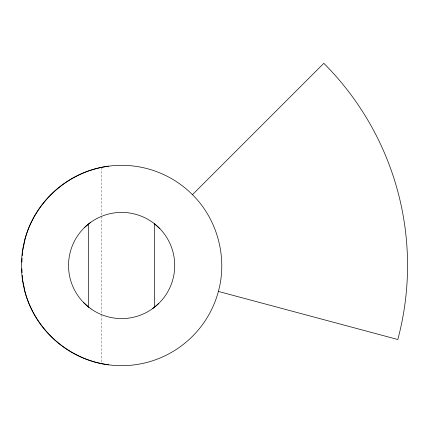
<?xml version="1.0" encoding="UTF-8"?>
<svg xmlns="http://www.w3.org/2000/svg" width="429" height="429" viewBox="0 0 429 429"><rect width="100%" height="100%" fill="white"/><g stroke="black" fill="none" stroke-linecap="round" stroke-linejoin="round"><path stroke-width="0.32" stroke-dasharray="2.15 1.61" d="M101.593 167.567L101.593 313.969M101.593 314.634L101.593 362.768"/><path stroke-width="0.64" d="M21.868 262.237L22.11 258.317M22.276 255.705L22.308 252.424L24.609 241.516M24.743 240.878L24.866 239.575C34.958 201.281 69.171 171.08 108.548 166.184M218.388 291.43C227.697 257.55 217.46 219.353 192.46 194.664A100.177 100.177 0 0 0 39.565 208.044A100.177 100.177 0 0 0 79.29 356.29A100.177 100.177 0 0 0 218.388 291.43L397.806 339.505A285.923 285.923 0 0 0 323.804 63.32L192.46 194.664M158.43 303.77L152.606 308.617M84.824 227.236L90.642 222.383M108.548 364.822C69.198 359.899 34.942 329.735 24.866 291.43L24.743 290.127M154.268 223.627L159.894 228.7M83.36 302.306L88.985 307.373M24.609 289.484L22.308 278.577L22.276 275.3M21.868 268.769L22.11 272.683M154.681 224.002L154.681 306.998M88.567 223.986L88.567 306.998M91.012 308.88A53.094 53.094 0 0 0 174.501 270.324A53.094 53.094 0 0 0 99.362 217.299A53.094 53.094 0 0 0 91.012 308.88"/></g></svg>
